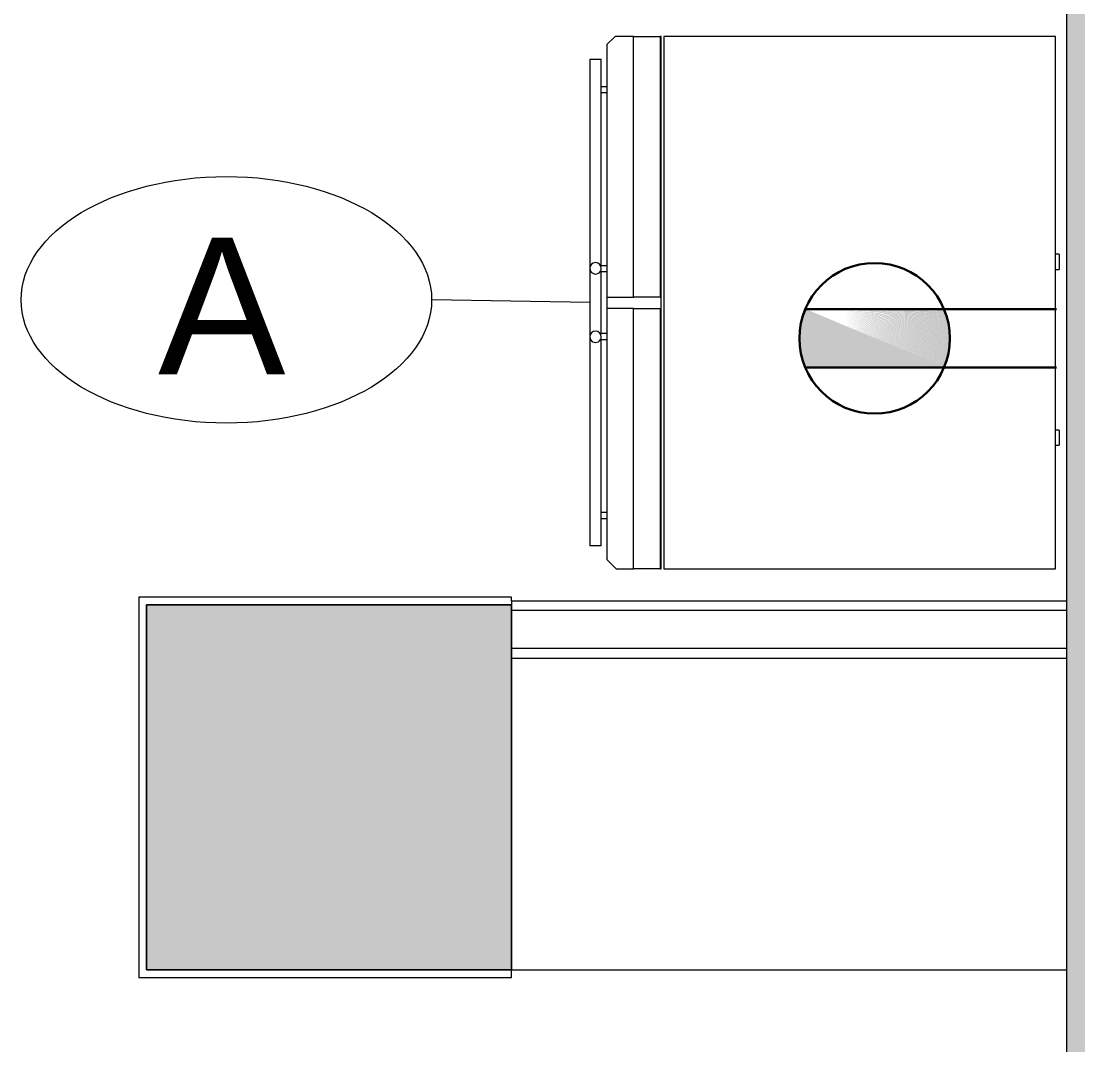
# Model space of a CAD drawing. Header units: inches. Extents: x 0 to 2535, y 0 to 2052.
# Drawn here: x 1060.8 to 1130.3, y 1368.6 to 1435.9 of the extents above; entities that cross this region are included whole.
import ezdxf

# ---------------------------------------------------------------- set-up
doc = ezdxf.new("R2010")
doc.units = ezdxf.units.IN
doc.header["$MEASUREMENT"] = 0
for name, color, linetype, lineweight in [('A-ANNO-NOTE', 131, 'Continuous', 9), ('A-WALL', 113, 'Continuous', 13), ('A-WALL-PATT', 111, 'Continuous', 13), ('B-CL', 7, 'Continuous', 9), ('I-WALL', 2, 'Continuous', 13), ('Q-CASE', 31, 'Continuous', 9), ('Q-SPCQ', 91, 'Continuous', 9), ('Q-SPCQ-IDEN', 132, 'Continuous', 9), ('S-COLS', 52, 'Continuous', 13), ('Victor Bldg - 7th Floor_LINK_dwg', 8, 'Continuous', 9)]:
    doc.layers.add(name, color=color, linetype=linetype, lineweight=lineweight)
doc.styles.add('Arial', font='arial.ttf', dxfattribs={"height": 9})

# ---------------------------------------------------------------- blocks, each defined once
blk = doc.blocks.new('Concrete-Rectangular-Column - 24_ x 24_-6972613-Level 07  POWER _ SIGNAL')
at = {"layer": 'S-COLS', "lineweight": 9}
blk.add_hatch(color=7, dxfattribs=at).paths.add_polyline_path([(12, -12), (12, 12), (-12, 12), (-12, -12)], flags=0)
at = {"layer": 'S-COLS', "color": 8, "lineweight": 20}
for p, q in [((12, 12), (-12, 12)), ((-12, 12), (-12, -12)), ((12, -12), (12, 12)), ((-12, -12), (12, -12))]:
    blk.add_line(p, q, dxfattribs=at)
blk = doc.blocks.new('Victor Bldg - 7th Floor_LINK_dwg-6972240-Level 07  POWER _ SIGNAL')
at = {"layer": 'B-CL', "flags": 128}
blk.add_lwpolyline([(1069, 1397.5), (1093, 1397.5), (1093, 1373.5), (1069, 1373.5)], close=True, dxfattribs=at)
blk = doc.blocks.new('A-Refrigerator - A-Refrigerator-7716855-Level 07  POWER _ SIGNAL')
at = {"layer": 'Q-SPCQ'}
for p, q in [((-3.181, 14), (-3.181, 13.75)), ((-3.164, 14), (-3.181, 14)), ((-3.181, 14), (-2.181, 14)), ((-2.181, 14), (-2.198, 14)), ((-2.181, 13.75), (-2.181, 14)), ((8.382, 14), (8.382, 13.75)), ((8.399, 14), (8.382, 14)), ((8.382, 14), (9.382, 14)), ((9.382, 14), (9.365, 14)), ((9.382, 13.75), (9.382, 14)), ((17.5, 13.75), (-17.5, 13.75)), ((-17.5, 13.75), (-17.5, -12)), ((17.5, -12), (17.5, 13.75)), ((-17.5, -12), (17.5, -12)), ((-0.361, -12.186), (-17.5, -12.186)), ((-17.5, -12.186), (-17.5, -12.25)), ((-17.5, -12.25), (-0.361, -12.25)), ((-17.5, -14), (-17.5, -12.25)), ((-0.361, -12.25), (-0.361, -12.186)), ((17.5, -12.186), (-0.361, -12.186)), ((-0.361, -12.25), (-0.361, -14)), ((0.389, -12.25), (17.5, -12.25)), ((0.389, -14), (0.389, -12.25)), ((17.5, -12.25), (17.5, -12.186)), ((17.5, -12.25), (17.5, -14)), ((-0.361, -14), (-17.5, -14)), ((-17.5, -14), (-17.5, -15.207)), ((-0.361, -15.75), (-0.361, -14)), ((17.5, -14), (0.389, -14)), ((0.389, -14), (0.389, -15.75)), ((17.5, -15.143), (17.5, -14)), ((-17.5, -15.207), (-16.957, -15.75)), ((16.893, -15.75), (17.5, -15.143)), ((-16.957, -15.75), (-0.361, -15.75)), ((-14.188, -15.75), (-14.188, -16.125)), ((-14.188, -15.75), (-14.188, -16.175)), ((-13.813, -16.125), (-13.813, -15.75)), ((-13.813, -16.175), (-13.813, -15.75)), ((-2.418, -15.75), (-2.418, -16.179)), ((-2.418, -15.75), (-2.418, -16.179)), ((-2.043, -16.201), (-2.043, -15.75)), ((-2.043, -16.201), (-2.043, -15.75)), ((-0.361, -15.75), (0.389, -15.75)), ((0.389, -15.75), (16.893, -15.75)), ((2.043, -15.75), (2.043, -16.201)), ((2.043, -15.75), (2.043, -16.201)), ((2.418, -16.179), (2.418, -15.75)), ((2.418, -16.179), (2.418, -15.75)), ((13.812, -15.75), (13.812, -16.126)), ((13.812, -15.75), (13.812, -16.179)), ((14.187, -16.126), (14.187, -15.75)), ((14.187, -16.179), (14.187, -15.75)), ((-2.411, -16.125), (-16, -16.125)), ((-16, -16.875), (-16, -16.125)), ((2.049, -16.125), (-2.049, -16.125)), ((16, -16.125), (2.411, -16.125)), ((16, -16.125), (16, -16.875)), ((-16, -16.875), (16, -16.875))]:
    blk.add_line(p, q, dxfattribs=at)
for centre, start, end in [((-2.25, -16.5), 90, 270), ((-2.25, -16.5), 270, 90), ((2.25, -16.5), 90, 270), ((2.25, -16.5), 270, 90)]:
    blk.add_arc(centre, 0.375, start, end, dxfattribs=at)
blk = doc.blocks.new('shelves2 - shelves-7728944-Level 07  POWER _ SIGNAL')
at = {"layer": 'Q-CASE'}
blk.add_line((1093, 1373.5), (1129.5, 1373.5), dxfattribs=at)
blk = doc.blocks.new('Appliance_Specialty Equipment Tag - Standard-3515593-Level 07  POWER _ SIGNAL')
at = {"layer": 'Q-SPCQ-IDEN'}
blk.add_ellipse((-0.04989, 0.00375), major_axis=(-0.1406, 0), ratio=0.600473, dxfattribs=at)

msp = doc.modelspace()

# ---------------------------------------------------------------- hatches: boundary and pattern name
at = {"layer": 'A-ANNO-NOTE'}
for points in [[(1112.359, 1413.106), (1112.378, 1416.939), (1112.102, 1416.198), (1112.256, 1414.346)], [(1115.004, 1413.106), (1121.448, 1413.106), (1112.378, 1416.939), (1112.359, 1413.106)], [(1121.485, 1416.848), (1121.448, 1416.939), (1115.004, 1416.913)], [(1121.521, 1416.756), (1121.485, 1416.848), (1115.004, 1416.886)], [(1121.554, 1416.664), (1121.521, 1416.756), (1115.004, 1416.86)], [(1121.586, 1416.57), (1121.554, 1416.664), (1115.004, 1416.834)], [(1121.616, 1416.477), (1121.586, 1416.57), (1115.004, 1416.807)], [(1121.644, 1416.382), (1121.616, 1416.477), (1115.004, 1416.781)], [(1121.67, 1416.287), (1121.644, 1416.382), (1115.004, 1416.755)], [(1121.694, 1416.192), (1121.67, 1416.287), (1115.004, 1416.728)], [(1121.716, 1416.096), (1121.694, 1416.192), (1115.004, 1416.702)], [(1121.737, 1416), (1121.716, 1416.096), (1115.004, 1416.675)], [(1121.755, 1415.903), (1121.737, 1416), (1115.004, 1416.649)], [(1121.772, 1415.806), (1121.755, 1415.903), (1115.004, 1416.622)], [(1121.786, 1415.709), (1121.772, 1415.806), (1115.004, 1416.596)], [(1121.799, 1415.612), (1121.786, 1415.709), (1115.004, 1416.569)], [(1121.81, 1415.514), (1121.799, 1415.612), (1115.004, 1416.542)], [(1121.819, 1415.416), (1121.81, 1415.514), (1115.004, 1416.515)], [(1121.825, 1415.318), (1121.819, 1415.416), (1115.004, 1416.488)], [(1121.83, 1415.219), (1121.825, 1415.318), (1115.004, 1416.461)], [(1121.833, 1415.121), (1121.83, 1415.219), (1115.004, 1416.434)], [(1121.834, 1415.023), (1121.833, 1415.121), (1115.004, 1416.407)], [(1121.833, 1414.924), (1121.834, 1415.023), (1115.004, 1416.379)], [(1121.83, 1414.826), (1121.833, 1414.924), (1115.004, 1416.352)], [(1121.825, 1414.728), (1121.83, 1414.826), (1115.004, 1416.324)], [(1121.819, 1414.63), (1121.825, 1414.728), (1115.004, 1416.297)], [(1121.81, 1414.532), (1121.819, 1414.63), (1115.004, 1416.269)], [(1111.943, 1414.827), (1112.102, 1416.198), (1111.982, 1415.617)], [(1112.117, 1413.755), (1112.102, 1416.198), (1111.955, 1414.629), (1112.008, 1414.346)], [(1112.359, 1413.106), (1112.102, 1416.198), (1112.117, 1413.755)], [(1121.799, 1414.434), (1121.81, 1414.532), (1115.004, 1416.241)], [(1121.786, 1414.336), (1121.799, 1414.434), (1115.004, 1416.212), (1121.752, 1414.346)], [(1121.772, 1414.239), (1121.752, 1414.346), (1115.004, 1416.184), (1121.4, 1414.346)], [(1121.755, 1414.142), (1121.772, 1414.239), (1115.004, 1416.156), (1121.072, 1414.346)], [(1121.737, 1414.045), (1121.755, 1414.142), (1115.004, 1416.127), (1120.765, 1414.346)], [(1121.716, 1413.949), (1121.737, 1414.045), (1115.004, 1416.098), (1120.478, 1414.346)], [(1121.694, 1413.853), (1121.716, 1413.949), (1115.004, 1416.069), (1120.207, 1414.346)], [(1121.67, 1413.758), (1121.694, 1413.853), (1115.004, 1416.04), (1119.953, 1414.346)], [(1121.644, 1413.663), (1121.67, 1413.758), (1115.004, 1416.01), (1119.713, 1414.346)], [(1121.616, 1413.569), (1121.644, 1413.663), (1115.004, 1415.981), (1119.486, 1414.346)], [(1121.586, 1413.475), (1121.616, 1413.569), (1115.004, 1415.951), (1119.271, 1414.346)], [(1121.554, 1413.382), (1121.586, 1413.475), (1115.004, 1415.921), (1119.068, 1414.346)], [(1121.521, 1413.289), (1121.554, 1413.382), (1115.004, 1415.891), (1118.874, 1414.346)], [(1121.485, 1413.197), (1121.521, 1413.289), (1115.004, 1415.86), (1118.691, 1414.346)], [(1121.448, 1413.106), (1121.485, 1413.197), (1115.004, 1415.829), (1118.515, 1414.346)]]:
    msp.add_hatch(color=256, dxfattribs=at).paths.add_polyline_path(points, flags=0)
at = {"layer": 'A-WALL-PATT', "lineweight": 9}
msp.add_hatch(color=7, dxfattribs=at).paths.add_polyline_path([(1133, 1305.78), (1133, 1757.5), (1129.5, 1757.5), (1129.5, 1305.78)], flags=0)
h = msp.add_hatch(dxfattribs=at)
h.set_pattern_fill('FP_1', color=256, style=0, pattern_type=2)
h.set_pattern_definition([(0, (0, 0), (30.72, 7.68), [1.267, -21.773, 1.267, -21.773, -122.88]), (0, (0, 0), (30.72, 7.68), [-46.08, 1.267, -44.813, 1.267, -21.773, -53.76]), (0, (0, 0), (30.72, 7.68), [-115.2, 1.267, -14.093, 1.267, -37.133]), (120, (11.52, 3.84), (-22.011075, 22.7643), [1.267, -21.773, 1.267, -21.773, -122.88]), (120, (11.52, 3.84), (-22.011075, 22.7643), [-46.08, 1.267, -44.813, 1.267, -21.773, -53.76]), (120, (11.52, 3.84), (-22.011075, 22.7643), [-115.2, 1.267, -14.093, 1.267, -37.133]), (240, (15.36, 19.2), (-8.708925, -30.4443), [1.267, -21.773, 1.267, -21.773, -122.88]), (240, (15.36, 19.2), (-8.708925, -30.4443), [-46.08, 1.267, -44.813, 1.267, -21.773, -53.76]), (240, (15.36, 19.2), (-8.708925, -30.4443), [-115.2, 1.267, -14.093, 1.267, -37.133])])
h.paths.add_polyline_path([(1101.03, 1397.126), (1129.5, 1397.126), (1129.5, 1397.751), (1093, 1397.751), (1093, 1397.126), (1099.28, 1397.126)], flags=0)

# ---------------------------------------------------------------- linework, layer by layer
at = {"layer": 'A-ANNO-NOTE', "lineweight": 30}
for p, q in [((1128.847, 1416.939), (1112.32, 1416.939)), ((1128.847, 1413.106), (1112.32, 1413.106)), ((1128.847, 1413.106), (1112.32, 1413.106))]:
    msp.add_line(p, q, dxfattribs=at)
at = {"layer": 'A-ANNO-NOTE'}
for p, q in [((1121.448, 1416.939), (1112.378, 1416.939)), ((1112.359, 1413.106), (1121.448, 1413.106))]:
    msp.add_line(p, q, dxfattribs=at)
at = {"layer": 'A-ANNO-NOTE', "lineweight": 30}
msp.add_circle((1116.884, 1415.023), 4.95, dxfattribs=at)
at = {"layer": 'A-ANNO-NOTE'}
for centre, radius, start, end in [((1116.44, 1415.003), 4.5, 154.51562, 204.92336), ((1116.884, 1415.023), 4.95, 337.2244, 22.7756)]:
    msp.add_arc(centre, radius, start, end, dxfattribs=at)
at = {"layer": 'A-WALL'}
for p, q in [((1129.5, 1754), (1129.5, 1305.78)), ((1093, 1397.751), (1093, 1397.5)), ((1129.5, 1397.126), (1093, 1397.126)), ((1129.5, 1394.626), (1093, 1394.626))]:
    msp.add_line(p, q, dxfattribs=at)
at = {"layer": 'I-WALL'}
for p, q in [((1093, 1398), (1068.5, 1398)), ((1068.5, 1398), (1068.5, 1373)), ((1093, 1397.751), (1093, 1398)), ((1129.5, 1397.751), (1093, 1397.751)), ((1093, 1394.001), (1129.5, 1394.001)), ((1093, 1373), (1093, 1373.5)), ((1068.5, 1373), (1093, 1373))]:
    msp.add_line(p, q, dxfattribs=at)
at = {"layer": 'Q-SPCQ-IDEN'}
msp.add_line((1098.155, 1417.376), (1087.761, 1417.556), dxfattribs=at)

# ---------------------------------------------------------------- block references
at = {"layer": 'Q-CASE'}
msp.add_blockref('shelves2 - shelves-7728944-Level 07  POWER _ SIGNAL', (0, 0), dxfattribs=at)
at = {"layer": 'Q-SPCQ', "rotation": 270.0000000000001}
msp.add_blockref('A-Refrigerator - A-Refrigerator-7716855-Level 07  POWER _ SIGNAL', (1115.03, 1417.376), dxfattribs=at)
at = {"layer": 'Q-SPCQ-IDEN', "xscale": 95.99999999999994, "yscale": 95.99999999999994, "zscale": 95.99999999999994}
msp.add_blockref('Appliance_Specialty Equipment Tag - Standard-3515593-Level 07  POWER _ SIGNAL', (1079.044, 1417.196), dxfattribs=at)
at = {"layer": 'S-COLS', "lineweight": 9}
msp.add_blockref('Concrete-Rectangular-Column - 24_ x 24_-6972613-Level 07  POWER _ SIGNAL', (1081, 1385.5), dxfattribs=at)
at = {"layer": 'Victor Bldg - 7th Floor_LINK_dwg', "color": 7}
msp.add_blockref('Victor Bldg - 7th Floor_LINK_dwg-6972240-Level 07  POWER _ SIGNAL', (0, 0), dxfattribs=at)

# ---------------------------------------------------------------- texts
at = {"layer": 'Q-SPCQ-IDEN', "insert": (1069.761, 1421.653), "char_height": 9, "width": 10.302, "attachment_point": 1, "style": 'Arial'}
msp.add_mtext('A', dxfattribs=at)

doc.saveas('drawing.dxf')
